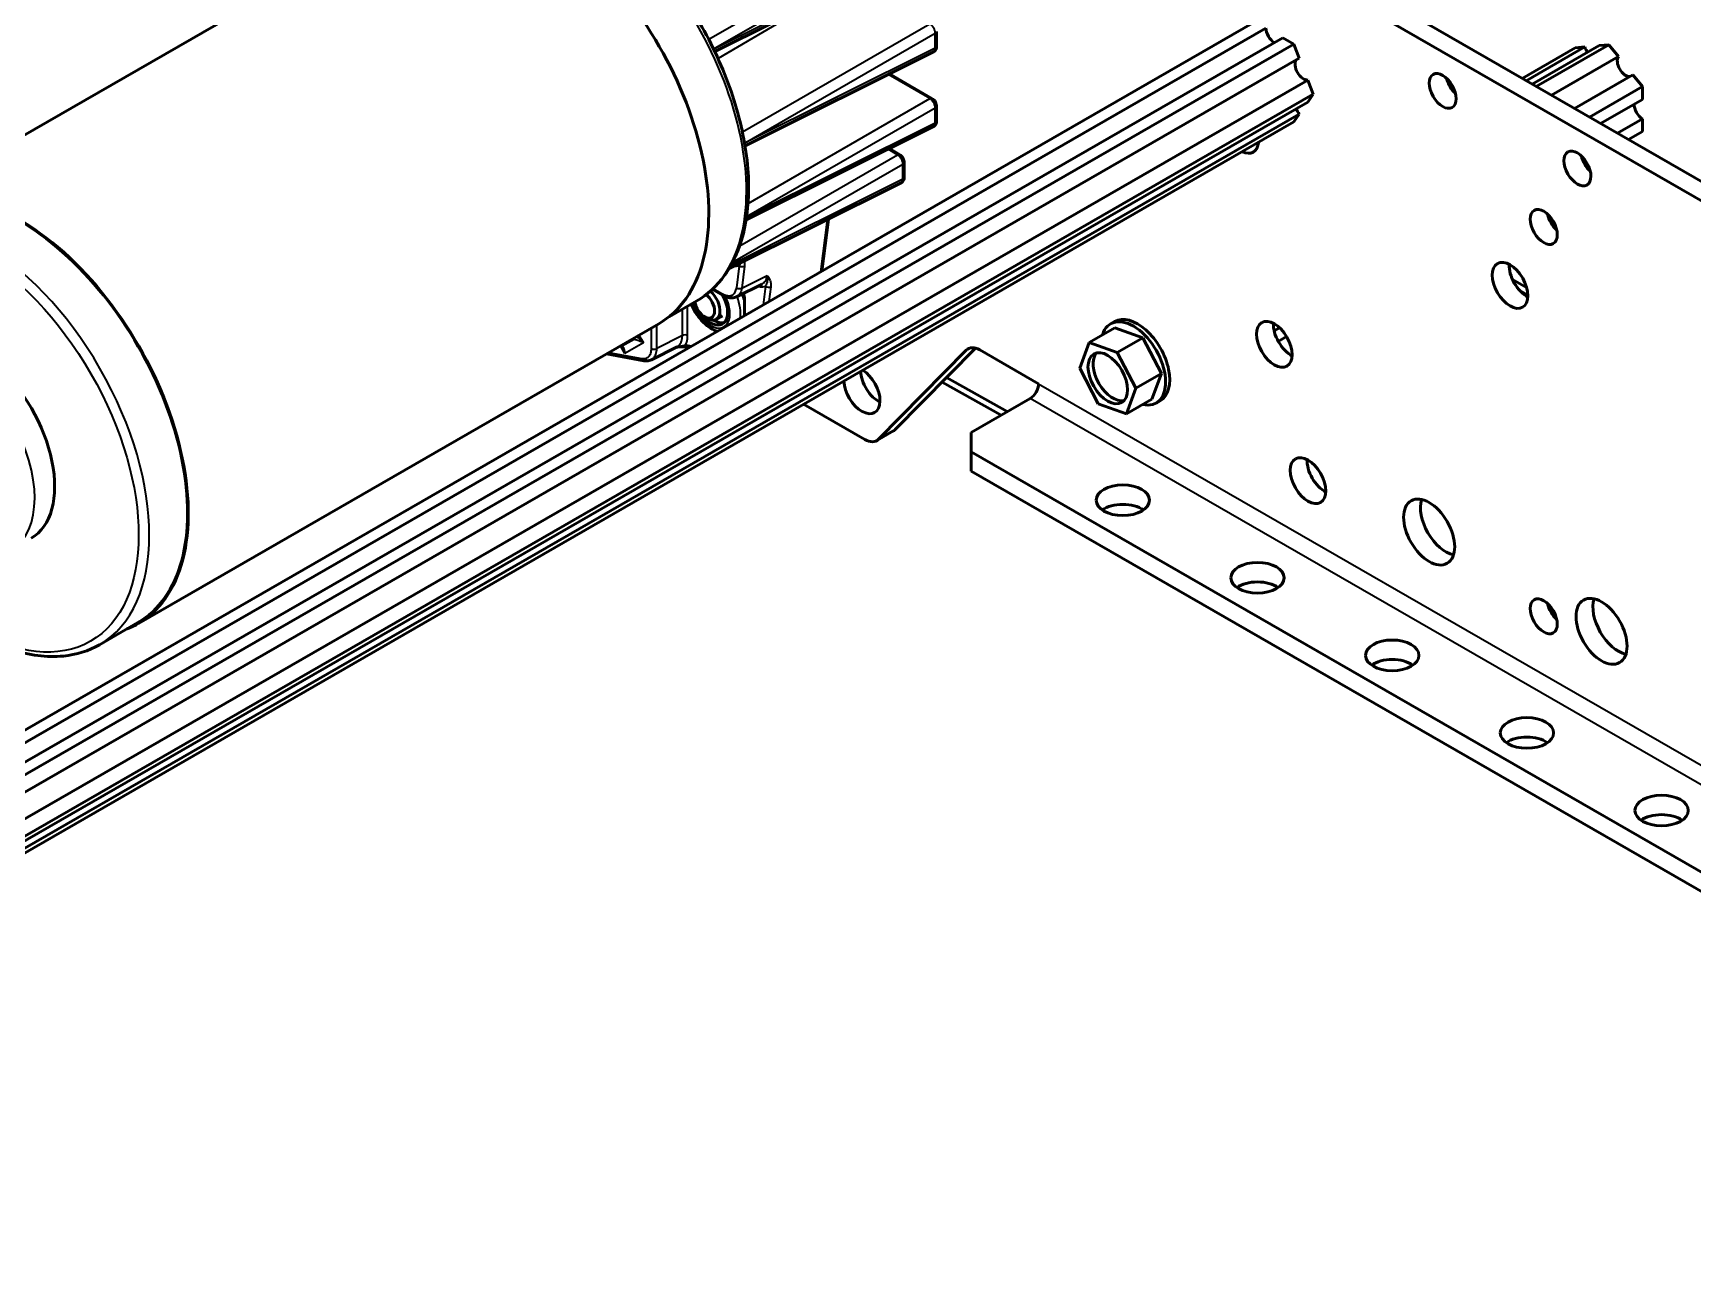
# Model space of a CAD drawing. Header units: inches. Extents: x 7.8 to 84, y 3.4 to 72.4.
# Drawn here: x 67.28 to 75.99, y 48.45 to 54.92 of the extents above; entities that cross this region are included whole.
import ezdxf

# ---------------------------------------------------------------- set-up
doc = ezdxf.new("R2010")
doc.units = ezdxf.units.IN
doc.header["$MEASUREMENT"] = 0
doc.layers.add('Visible (ANSI)', color=7, linetype='Continuous', lineweight=50)
doc.layers.add('Visible Narrow (ANSI)', color=7, linetype='Continuous', lineweight=35)

msp = doc.modelspace()

# ---------------------------------------------------------------- linework, layer by layer
at = {"layer": 'Visible (ANSI)'}
for p, q in [((81.3968, 51.0519), (58.9461, 63.9803)), ((81.3084, 51.001), (58.8577, 63.9294)), ((69.3065, 55.5757), (66.5742, 54.0023)), ((70.8576, 54.8215), (71.8365, 55.309)), ((73.6933, 54.9774), (62.9113, 48.7685)), ((73.7512, 54.9441), (62.9692, 48.7351)), ((73.8396, 54.8932), (63.0576, 48.6842)), ((72.0218, 54.9255), (72.0218, 54.8462)), ((73.8396, 54.8932), (73.8974, 54.8599)), ((73.8974, 54.8599), (63.1154, 48.6509)), ((71.0166, 54.3261), (72.0062, 54.8189)), ((73.8974, 54.8599), (73.9264, 54.7853)), ((75.0963, 54.6801), (75.3745, 54.8403)), ((75.1174, 54.6679), (75.4246, 54.8449)), ((75.1495, 54.6494), (75.5012, 54.8519)), ((75.1706, 54.6373), (75.5513, 54.8565)), ((75.4246, 54.8449), (75.3745, 54.8403)), ((75.5513, 54.8565), (75.5012, 54.8519)), ((75.6014, 54.7942), (75.5513, 54.8565)), ((73.9264, 54.7853), (63.1947, 48.6053)), ((75.2498, 54.5917), (75.6014, 54.7942)), ((73.9706, 54.6713), (63.3157, 48.5356)), ((71.7744, 54.7035), (71.9977, 54.5749)), ((73.9706, 54.6713), (73.9995, 54.5967)), ((75.3707, 54.522), (75.678, 54.699)), ((75.4498, 54.4765), (75.7281, 54.6367)), ((75.7281, 54.6367), (75.678, 54.699)), ((75.7281, 54.5698), (75.7281, 54.6367)), ((73.9995, 54.5967), (63.3949, 48.49)), ((73.9706, 54.5554), (63.4163, 48.4776)), ((73.9995, 54.5967), (73.9706, 54.5554)), ((75.5079, 54.443), (75.7281, 54.5698)), ((73.9264, 54.4924), (63.449, 48.4588)), ((72.0218, 54.5331), (72.0218, 54.4538)), ((73.9264, 54.4924), (73.8974, 54.4511)), ((75.5967, 54.3919), (75.7281, 54.4676)), ((75.7281, 54.4007), (75.7281, 54.4676)), ((73.8974, 54.4511), (63.4703, 48.4465)), ((71.0224, 53.9366), (72.0062, 54.4265)), ((75.6548, 54.3585), (75.7281, 54.4007)), ((71.7744, 54.3111), (71.8279, 54.2802)), ((71.8521, 54.2384), (71.8521, 54.1591)), ((75.4259, 54.2267), (75.4377, 54.2335)), ((70.9329, 53.6818), (71.8365, 54.1318)), ((71.4204, 53.6685), (71.4546, 53.9416)), ((71.1061, 53.6004), (70.9721, 53.5331)), ((75.0453, 53.6246), (75.1196, 53.5827)), ((70.7628, 53.5122), (70.6177, 53.4286)), ((70.9026, 53.5398), (70.845, 53.5729)), ((70.9958, 53.5621), (70.9958, 53.5621)), ((71.0133, 53.4341), (71.0133, 53.5298)), ((75.0853, 53.5649), (75.1261, 53.5418)), ((70.8044, 53.4285), (70.8185, 53.4203)), ((70.8657, 53.4155), (70.8976, 53.4339)), ((70.564, 53.3919), (67.8318, 51.8185)), ((70.715, 53.3201), (70.715, 53.3201)), ((72.9575, 53.3707), (72.8232, 53.2933)), ((72.9567, 53.4033), (72.9354, 53.3911)), ((73.1047, 53.318), (72.9575, 53.3707)), ((73.7945, 53.3541), (73.8231, 53.3706)), ((73.8159, 53.2995), (73.8597, 53.3247)), ((70.2891, 53.2336), (70.486, 53.1979)), ((70.5254, 53.203), (70.6598, 53.2714)), ((70.7137, 53.2688), (70.7233, 53.2671)), ((72.1779, 53.2531), (71.7171, 52.7852)), ((72.2266, 53.2637), (71.8055, 52.8361)), ((72.5579, 53.0764), (72.2494, 53.2541)), ((72.8232, 53.2933), (72.7736, 53.1583)), ((72.9704, 53.2407), (72.8232, 53.2933)), ((73.1047, 53.318), (72.9704, 53.2407)), ((73.0681, 53.0531), (72.9704, 53.2407)), ((73.2024, 53.1305), (73.1047, 53.318)), ((72.7736, 53.1583), (72.8713, 52.9707)), ((72.3604, 52.9116), (72.0514, 53.0858)), ((72.3931, 52.9304), (72.075, 53.1097)), ((73.2024, 53.1305), (73.0681, 53.0531)), ((73.1529, 52.9955), (73.2024, 53.1305)), ((72.5137, 52.9999), (72.2044, 52.8217)), ((72.8713, 52.9707), (73.0186, 52.9181)), ((73.0186, 52.9181), (73.0681, 53.0531)), ((73.1529, 52.9955), (73.0186, 52.9181)), ((73.1962, 52.9873), (73.175, 52.9751)), ((71.3242, 52.9693), (71.6456, 52.7842)), ((71.708, 52.7781), (71.7964, 52.829)), ((72.2044, 52.7199), (72.2044, 52.8217)), ((72.2044, 52.7199), (78.2489, 49.2391)), ((72.2044, 52.6177), (72.2044, 52.7199)), ((72.2044, 52.6177), (78.1601, 49.188)), ((67.628, 51.707), (67.8293, 51.8229))]:
    msp.add_line(p, q, dxfattribs=at)
for centre, major_axis, ratio, start_param, end_param in [((69.9353, 54.4838), (0.6288, -1.0919), 0.578093, 0, 3.141593), ((73.7954, 54.9186), (0.0312, -0.0542), 0.578093, 3.928925, 5.495853), ((75.4629, 54.8484), (-0.0312, 0.0542), 0.578093, 1.310931, 1.830662), ((73.9485, 54.7283), (-0.0312, 0.0542), 0.578093, 0.259866, 2.881727), ((75.6397, 54.7466), (0.0312, -0.0542), 0.578093, 3.405326, 6.019452), ((74.7676, 54.6649), (-0.0499, 0.0867), 0.578093, 1.08047, 2.061123), ((75.7281, 54.5187), (-0.0312, 0.0542), 0.578093, 0.783464, 2.358128), ((73.9485, 54.5239), (0.0312, -0.0542), 0.578093, 4.448656, 4.976122), ((73.6186, 54.4073), (0.0659, -0.1144), 0.578093, 5.585796, 6.980574), ((67.203, 52.9104), (0.6263, -1.0876), 0.578093, 0, 3.141593), ((75.4747, 54.2577), (-0.0499, 0.0867), 0.578093, 1.08047, 2.061123), ((67.203, 52.9104), (0.6288, -1.0919), 0.578093, 6.194069, 9.513895), ((75.298, 53.9508), (0.0502, -0.0871), 0.578093, 4.212822, 5.211956), ((75.1212, 53.6438), (-0.0659, 0.1144), 0.578093, 0.731945, 2.409648), ((70.833, 53.5047), (0.0654, -0.1135), 0.578093, 4.389936, 7.84782), ((70.8046, 53.4889), (0.0369, -0.0641), 0.578093, 4.124203, 8.506271), ((70.8188, 53.497), (0.0469, -0.0815), 0.578093, 5.495853, 8.409824), ((70.8883, 53.5365), (0.0936, -0.1625), 0.578093, 1.12736, 1.318968), ((70.8539, 53.5167), (0.0654, -0.1135), 0.578093, 5.470536, 6.1234), ((73.0552, 53.1831), (0.1198, -0.208), 0.578093, 5.789315, 9.918648), ((73.0764, 53.1953), (0.1198, -0.208), 0.578093, 0, 3.141593), ((66.9739, 52.7785), (0.2954, -0.513), 0.578093, 0, 3.141593), ((73.8838, 53.3344), (-0.0659, 0.1144), 0.578093, 0.731945, 2.409648), ((70.3763, 53.2929), (-0.0119, -0.0161), 0.640261, 6.281411, 6.288256), ((70.7173, 53.2885), (-0.0036, -0.0197), 0.733146, 6.27722, 6.283185), ((72.2494, 53.1519), (-0.0624, 0.1083), 0.578093, 5.499721, 6.442199), ((72.9477, 53.1212), (-0.0733, 0.1272), 0.578093, 0.183717, 2.957875), ((71.6302, 53.042), (0.0669, -0.1161), 0.578093, 3.979009, 8.587362), ((71.7186, 53.0929), (0.0669, -0.1161), 0.578093, 3.979009, 5.56457), ((72.5137, 53.0509), (0.0312, 0.0542), 0.578093, 3.925057, 5.495853), ((71.734, 52.9373), (0.0624, -0.1083), 0.578093, 0, 0.159013), ((71.6456, 52.8864), (0.0624, -0.1083), 0.578093, 5.499721, 6.442199), ((74.0605, 52.6195), (-0.0659, 0.1144), 0.578093, 0.731945, 2.409648), ((74.6964, 52.3493), (-0.0946, 0.1642), 0.578093, 0.484233, 2.657359), ((72.9999, 52.3632), (0.14, 0), 0.575862, 0.686445, 2.455147), ((73.707, 51.956), (0.14, 0), 0.575862, 0.686445, 2.455147), ((75.6014, 51.8282), (-0.0946, 0.1642), 0.578093, 0.484233, 2.657359), ((75.298, 51.9069), (0.0502, -0.0871), 0.578093, 4.212822, 5.211956), ((74.4141, 51.5488), (0.14, 0), 0.575862, 0.686445, 2.455147), ((75.1212, 51.1416), (0.14, 0), 0.575862, 0.686445, 2.455147), ((75.8283, 50.7344), (0.14, 0), 0.575862, 0.686445, 2.455147)]:
    msp.add_ellipse(centre, major_axis=major_axis, ratio=ratio, start_param=start_param, end_param=end_param, dxfattribs=at)
for centre, major_axis, ratio in [((74.6792, 54.614), (-0.0499, 0.0867), 0.578093), ((75.3864, 54.2068), (-0.0499, 0.0867), 0.578093), ((75.2096, 53.8999), (-0.0502, 0.0871), 0.578093), ((75.0328, 53.5929), (-0.0659, 0.1144), 0.578093), ((73.7954, 53.2835), (-0.0659, 0.1144), 0.578093), ((72.9209, 53.1057), (0.0733, -0.1272), 0.578093), ((73.9721, 52.5686), (-0.0659, 0.1144), 0.578093), ((72.9999, 52.4654), (-0.14, 0), 0.575862), ((74.608, 52.2984), (-0.0946, 0.1642), 0.578093), ((73.707, 52.0582), (-0.14, 0), 0.575862), ((75.2096, 51.856), (-0.0502, 0.0871), 0.578093), ((75.513, 51.7773), (-0.0946, 0.1642), 0.578093), ((74.4141, 51.651), (-0.14, 0), 0.575862), ((75.1212, 51.2438), (-0.14, 0), 0.575862), ((75.8283, 50.8366), (-0.14, 0), 0.575862)]:
    msp.add_ellipse(centre, major_axis=major_axis, ratio=ratio, dxfattribs=at)
for points, knots in [([(69.5102, 55.6873), (69.5774, 55.7259), (69.6546, 55.7468), (69.8225, 55.7516), (69.9136, 55.7344), (70.1018, 55.6631), (70.199, 55.6078), (70.3879, 55.4648), (70.4796, 55.377), (70.648, 55.1785), (70.7247, 55.0679), (70.8559, 54.8347), (70.9103, 54.7122), (70.9915, 54.4672), (71.0181, 54.3448), (71.0406, 54.1119), (71.0364, 54.0015), (70.9962, 53.8042), (70.9604, 53.7172), (70.8694, 53.5906), (70.8198, 53.545), (70.7628, 53.5122)], [5.499721, 5.499721, 5.499721, 5.499721, 5.801193, 5.801193, 6.11441, 6.11441, 6.438531, 6.438531, 6.763722, 6.763722, 7.088029, 7.088029, 7.411982, 7.411982, 7.736371, 7.736371, 8.06163, 8.06163, 8.385196, 8.385196, 8.641314, 8.641314, 8.641314, 8.641314]), ([(72.0218, 54.8462), (72.0218, 54.842), (72.0211, 54.8379), (72.0183, 54.8304), (72.0161, 54.8269), (72.0113, 54.822), (72.0089, 54.8202), (72.0062, 54.8189)], [0, 0, 0, 0, 0.03349022, 0.03349022, 0.06520338, 0.06520338, 0.08913744, 0.08913744, 0.08913744, 0.08913744]), ([(71.9977, 54.5749), (72.0014, 54.5728), (72.0048, 54.57), (72.0109, 54.5634), (72.0137, 54.5596), (72.0179, 54.5517), (72.0196, 54.5474), (72.0214, 54.5399), (72.0218, 54.5365), (72.0218, 54.5331)], [0, 0, 0, 0, 0.0346198, 0.0346198, 0.0694302, 0.0694302, 0.1033448, 0.1033448, 0.1302741, 0.1302741, 0.1302741, 0.1302741]), ([(72.0218, 54.4538), (72.0218, 54.4496), (72.0211, 54.4454), (72.0183, 54.4379), (72.0161, 54.4345), (72.0113, 54.4296), (72.0089, 54.4278), (72.0062, 54.4265)], [0, 0, 0, 0, 0.03349022, 0.03349022, 0.06520338, 0.06520338, 0.08913744, 0.08913744, 0.08913744, 0.08913744]), ([(71.8279, 54.2802), (71.8317, 54.2781), (71.8351, 54.2753), (71.8412, 54.2687), (71.844, 54.2649), (71.8482, 54.257), (71.8498, 54.2527), (71.8517, 54.2452), (71.8521, 54.2418), (71.8521, 54.2384)], [0, 0, 0, 0, 0.0346198, 0.0346198, 0.0694302, 0.0694302, 0.1033448, 0.1033448, 0.1302741, 0.1302741, 0.1302741, 0.1302741]), ([(71.8521, 54.1591), (71.8521, 54.1549), (71.8514, 54.1507), (71.8486, 54.1432), (71.8464, 54.1398), (71.8416, 54.1349), (71.8392, 54.1331), (71.8365, 54.1318)], [0, 0, 0, 0, 0.03349022, 0.03349022, 0.06520338, 0.06520338, 0.08913744, 0.08913744, 0.08913744, 0.08913744]), ([(66.3755, 53.8821), (66.3083, 53.8434), (66.2516, 53.7871), (66.1631, 53.6443), (66.1322, 53.5569), (66.0994, 53.3583), (66.0985, 53.2465), (66.1274, 53.0113), (66.1573, 52.888), (66.2444, 52.6427), (66.3016, 52.5208), (66.4375, 52.2902), (66.5161, 52.1817), (66.6872, 51.9886), (66.7797, 51.9041), (66.9698, 51.7677), (67.0675, 51.716), (67.2583, 51.6517), (67.3515, 51.639), (67.5067, 51.6541), (67.571, 51.6741), (67.628, 51.707)], [0.783464, 0.783464, 0.783464, 0.783464, 1.084936, 1.084936, 1.398153, 1.398153, 1.722274, 1.722274, 2.047465, 2.047465, 2.371773, 2.371773, 2.695726, 2.695726, 3.020114, 3.020114, 3.345374, 3.345374, 3.66894, 3.66894, 3.925057, 3.925057, 3.925057, 3.925057]), ([(70.7344, 53.4958), (70.7384, 53.4857), (70.7431, 53.4757), (70.7577, 53.4485), (70.7689, 53.4318), (70.7942, 53.4017), (70.8083, 53.3882), (70.8383, 53.3662), (70.8542, 53.3576), (70.871, 53.3521)], [1.585358, 1.585358, 1.585358, 1.585358, 1.778346, 1.778346, 2.12872, 2.12872, 2.481199, 2.481199, 2.831324, 2.831324, 2.831324, 2.831324]), ([(70.9721, 53.5331), (70.965, 53.5295), (70.957, 53.5275), (70.9405, 53.5267), (70.9317, 53.5279), (70.9162, 53.5328), (70.9093, 53.5359), (70.9026, 53.5398)], [0, 0, 0, 0, 0.0814183, 0.0814183, 0.1667179, 0.1667179, 0.235531, 0.235531, 0.235531, 0.235531]), ([(71.0133, 53.5298), (71.0133, 53.531), (71.0131, 53.5325), (71.0125, 53.5357), (71.012, 53.5375), (71.0107, 53.5412), (71.0098, 53.5432), (71.0078, 53.5468), (71.0067, 53.5484), (71.0056, 53.5499)], [0, 0, 0, 0, 0.01417608, 0.01417608, 0.02932843, 0.02932843, 0.04592234, 0.04592234, 0.06055263, 0.06055263, 0.06055263, 0.06055263]), ([(70.7133, 53.2689), (70.712, 53.2691), (70.7106, 53.2694), (70.7086, 53.2696), (70.7081, 53.2697), (70.7074, 53.2697), (70.7072, 53.2698), (70.7068, 53.2698), (70.7065, 53.2698), (70.7054, 53.2699), (70.7045, 53.27), (70.7009, 53.2703), (70.6981, 53.2704), (70.6873, 53.2706), (70.6788, 53.2703), (70.665, 53.2696), (70.6598, 53.2692), (70.6546, 53.2688)], [0.0012141, 0.0012141, 0.0012141, 0.0012141, 0.0193697, 0.0193697, 0.0248305, 0.0248305, 0.026878, 0.026878, 0.0299494, 0.0299494, 0.039166, 0.039166, 0.066864, 0.066864, 0.1399929, 0.1399929, 0.1829365, 0.1829365, 0.1829365, 0.1829365]), ([(70.5254, 53.203), (70.5182, 53.1994), (70.5102, 53.1973), (70.4967, 53.1966), (70.4913, 53.197), (70.486, 53.1979)], [0, 0, 0, 0, 0.0822928, 0.0822928, 0.1355581, 0.1355581, 0.1355581, 0.1355581])]:
    msp.add_open_spline(points, degree=3, knots=knots, dxfattribs=at)
for points in [[(72.0062, 54.8189), (72.0062, 54.8189), (72.0062, 54.8189), (72.0062, 54.8189)], [(72.0062, 54.4265), (72.0062, 54.4265), (72.0062, 54.4265), (72.0062, 54.4265)], [(71.8365, 54.1318), (71.8365, 54.1318), (71.8365, 54.1318), (71.8365, 54.1318)], [(70.9721, 53.5331), (70.9721, 53.5331), (70.9721, 53.5331), (70.9721, 53.5331)], [(70.3644, 53.2769), (70.3643, 53.2769), (70.3643, 53.2769), (70.3643, 53.2769)], [(70.3724, 53.2674), (70.37, 53.2715), (70.3676, 53.2745), (70.3644, 53.2768)], [(70.3724, 53.2674), (70.3724, 53.2674), (70.3725, 53.2673), (70.3725, 53.2673)], [(70.5254, 53.203), (70.5254, 53.203), (70.5254, 53.203), (70.5254, 53.203)]]:
    msp.add_open_spline(points, degree=3, dxfattribs=at)
at = {"layer": 'Visible Narrow (ANSI)'}
for p, q in [((70.826, 54.8851), (71.8175, 55.4562)), ((70.8514, 54.8345), (71.8457, 55.4073)), ((71.8457, 55.3279), (70.8521, 54.8331)), ((71.391, 55.0872), (70.8748, 54.7844)), ((71.0028, 54.3991), (71.9872, 54.9661)), ((71.0142, 54.3404), (72.0154, 54.9171)), ((72.0154, 54.8378), (72.0154, 54.9171)), ((72.0154, 54.8378), (71.0144, 54.3392)), ((71.9872, 54.5737), (71.7676, 54.7001)), ((71.0326, 54.0238), (71.9872, 54.5737)), ((71.0252, 53.9543), (72.0154, 54.5247)), ((72.0154, 54.4453), (72.0154, 54.5247)), ((72.0154, 54.4453), (71.0248, 53.952)), ((70.9887, 53.8016), (71.8175, 54.279)), ((71.8175, 54.279), (71.7676, 54.3077)), ((70.9516, 53.7149), (71.8457, 54.23)), ((71.8457, 54.1506), (71.8457, 54.23)), ((71.8457, 54.1506), (70.9445, 53.7018)), ((71.4147, 53.6652), (71.4489, 53.9388)), ((70.9864, 53.6964), (70.9719, 53.5809)), ((71.0141, 53.694), (70.9996, 53.5785)), ((70.9996, 53.5785), (71.1332, 53.6457)), ((71.1245, 53.5886), (71.1123, 53.4911)), ((71.1521, 53.5863), (71.1424, 53.5084)), ((70.8495, 53.5771), (70.8984, 53.5489)), ((70.9965, 53.5643), (70.9965, 53.5643)), ((71.0162, 53.4358), (71.0162, 53.5257)), ((70.6876, 53.3298), (70.6876, 53.4688)), ((70.7154, 53.3295), (70.7154, 53.4848)), ((70.4598, 53.3319), (70.4828, 53.292)), ((70.5256, 53.2617), (70.5256, 53.3698)), ((70.5534, 53.2615), (70.5534, 53.3858)), ((70.6876, 53.3298), (70.5534, 53.2615)), ((70.8496, 53.361), (70.8609, 53.347)), ((70.3018, 53.2409), (70.4754, 53.2095)), ((70.3863, 53.236), (70.3631, 53.2762)), ((70.3723, 53.2753), (70.4338, 53.3111)), ((70.4828, 53.292), (70.3863, 53.236)), ((70.736, 53.2744), (70.7031, 53.2804)), ((72.1977, 53.2645), (72.1779, 53.2531)), ((72.5579, 53.0764), (76.5686, 50.7668)), ((78.494, 49.5561), (72.5137, 52.9999)), ((71.8055, 52.8361), (71.7171, 52.7852))]:
    msp.add_line(p, q, dxfattribs=at)
for centre, major_axis, ratio, start_param, end_param in [((70.1365, 54.5997), (0.6263, -1.0876), 0.578093, 0, 3.141593), ((72.0018, 54.9255), (0.02, 0), 0.575862, 5.462881, 6.283197), ((72.0018, 54.8462), (0.02, 0), 0.575862, 5.462881, 6.283185), ((71.9877, 54.5576), (0.01, 0.0173), 0.578093, 6.283173, 7.101556), ((72.0018, 54.5331), (0.02, 0), 0.575862, 5.462881, 6.283197), ((72.0018, 54.4538), (0.02, 0), 0.575862, 5.462881, 6.283185), ((71.818, 54.2629), (0.01, 0.0173), 0.578093, 6.283173, 7.101556), ((71.8321, 54.2384), (0.02, 0), 0.575862, 5.462881, 6.283197), ((71.8321, 54.1591), (0.02, 0), 0.575862, 5.462881, 6.283185), ((67.0017, 52.7945), (-0.6263, 1.0876), 0.578093, 3.141593, 6.283185), ((71.0005, 53.7045), (-0.0198, 0.0025), 0.648073, 0.861887, 2.397776), ((70.9861, 53.589), (0.0198, -0.0025), 0.648073, 4.003479, 5.539369), ((71.1386, 53.5968), (-0.0198, 0.0025), 0.648073, 0.861887, 2.397776), ((70.833, 53.5047), (0.0739, -0.1284), 0.578093, 4.428392, 7.749242), ((70.9125, 53.5571), (-0.01, -0.0173), 0.578093, 5.495853, 6.283187), ((70.8609, 53.5207), (0.0936, -0.1625), 0.578093, 1.329226, 1.329238), ((70.8609, 53.5207), (0.0936, -0.1625), 0.578093, 0.633339, 1.328772), ((71.0233, 53.5298), (-0.01, 0), 0.575862, 6.283184, 7.068583), ((66.8692, 52.7182), (-0.2954, 0.513), 0.578093, 3.141593, 6.283185), ((70.7012, 53.3214), (-0.02, 0), 0.575862, 3.926991, 5.462881), ((70.8679, 53.351), (-0.00779, -0.00626), 0.212207, 4.609807, 5.650185), ((70.3763, 53.2929), (-0.0119, -0.0161), 0.640261, 0.00507, 0.60136), ((70.338, 53.2776), (0.0455, -0.0182), 0.291264, 0.840314, 0.988911), ((70.4251, 53.3282), (0.0479, -0.0168), 0.272185, 4.847829, 4.990214), ((70.4378, 53.3286), (-0.0051, -0.0193), 0.074953, 0.450951, 1.036294), ((70.5397, 53.2699), (0.02, 0), 0.575862, 3.926991, 5.462881), ((70.7173, 53.2885), (-0.0036, -0.0197), 0.733146, 5.267109, 6.27722), ((70.4895, 53.2176), (-0.0036, -0.0197), 0.733146, 5.267109, 6.283187)]:
    msp.add_ellipse(centre, major_axis=major_axis, ratio=ratio, start_param=start_param, end_param=end_param, dxfattribs=at)
msp.add_ellipse((66.9739, 52.7785), major_axis=(0.6066, -1.0534), ratio=0.578093, dxfattribs=at)
for points, knots in [([(72.0154, 54.9171), (72.0154, 54.9214), (72.0146, 54.926), (72.0131, 54.9308), (72.0117, 54.9355), (72.0096, 54.9403), (72.007, 54.9449), (72.0043, 54.9494), (72.0012, 54.9536), (71.9978, 54.9573), (71.9945, 54.9609), (71.9908, 54.9639), (71.9872, 54.9661)], [0, 0, 0, 0, 0.250012, 0.250012, 0.250012, 0.5, 0.5, 0.5, 0.749988, 0.749988, 0.749988, 1, 1, 1, 1]), ([(72.0062, 54.8189), (72.0065, 54.819), (72.0067, 54.8192), (72.007, 54.8193), (72.0096, 54.8208), (72.0117, 54.8232), (72.0131, 54.8264), (72.0146, 54.8296), (72.0154, 54.8334), (72.0154, 54.8378)], [0.4767356, 0.4767356, 0.4767356, 0.4767356, 0.5, 0.5, 0.5, 0.7499876, 0.7499876, 0.7499876, 1, 1, 1, 1]), ([(72.0154, 54.5247), (72.0154, 54.5289), (72.0146, 54.5336), (72.0131, 54.5384), (72.0117, 54.5431), (72.0096, 54.5479), (72.007, 54.5525), (72.0043, 54.557), (72.0012, 54.5612), (71.9978, 54.5648), (71.9945, 54.5685), (71.9908, 54.5715), (71.9872, 54.5737)], [0, 0, 0, 0, 0.250012, 0.250012, 0.250012, 0.5, 0.5, 0.5, 0.749988, 0.749988, 0.749988, 1, 1, 1, 1]), ([(72.0062, 54.4265), (72.0065, 54.4266), (72.0067, 54.4267), (72.007, 54.4269), (72.0096, 54.4284), (72.0117, 54.4308), (72.0131, 54.434), (72.0146, 54.4371), (72.0154, 54.441), (72.0154, 54.4453)], [0.4767356, 0.4767356, 0.4767356, 0.4767356, 0.5, 0.5, 0.5, 0.7499876, 0.7499876, 0.7499876, 1, 1, 1, 1]), ([(71.8457, 54.23), (71.8457, 54.2342), (71.8449, 54.2389), (71.8434, 54.2437), (71.842, 54.2484), (71.8399, 54.2532), (71.8373, 54.2578), (71.8346, 54.2623), (71.8315, 54.2665), (71.8281, 54.2702), (71.8248, 54.2738), (71.8211, 54.2768), (71.8175, 54.279)], [0, 0, 0, 0, 0.250012, 0.250012, 0.250012, 0.5, 0.5, 0.5, 0.749988, 0.749988, 0.749988, 1, 1, 1, 1]), ([(71.8365, 54.1318), (71.8368, 54.1319), (71.837, 54.132), (71.8373, 54.1322), (71.8399, 54.1337), (71.842, 54.1361), (71.8434, 54.1393), (71.8449, 54.1424), (71.8457, 54.1463), (71.8457, 54.1506)], [0.4767356, 0.4767356, 0.4767356, 0.4767356, 0.5, 0.5, 0.5, 0.7499876, 0.7499876, 0.7499876, 1, 1, 1, 1]), ([(70.9864, 53.6964), (70.9824, 53.6949), (70.9782, 53.6939), (70.9738, 53.6934), (70.9716, 53.6931), (70.9694, 53.693), (70.9671, 53.693), (70.9638, 53.693), (70.9603, 53.6932), (70.9569, 53.6937)], [0, 0, 0, 0, 0.3341576, 0.3341576, 0.3341576, 0.5, 0.5, 0.5, 0.7406638, 0.7406638, 0.7406638, 0.7406638]), ([(70.8984, 53.5489), (70.9065, 53.5443), (70.9144, 53.5412), (70.9221, 53.5398), (70.9226, 53.5397), (70.9231, 53.5396), (70.9237, 53.5395), (70.9239, 53.5395), (70.9242, 53.5394), (70.9245, 53.5394), (70.9329, 53.5382), (70.9405, 53.5391), (70.9472, 53.542), (70.9538, 53.5449), (70.9592, 53.5495), (70.9633, 53.5558), (70.9635, 53.556), (70.9636, 53.5562), (70.9638, 53.5565), (70.9639, 53.5567), (70.964, 53.5569), (70.9642, 53.5571), (70.9682, 53.5637), (70.9708, 53.5716), (70.9719, 53.5809)], [0, 0, 0, 0, 0.234375, 0.234375, 0.234375, 0.25, 0.25, 0.25, 0.25797, 0.25797, 0.25797, 0.5, 0.5, 0.5, 0.734375, 0.734375, 0.734375, 0.741917, 0.741917, 0.741917, 0.75, 0.75, 0.75, 1, 1, 1, 1]), ([(71.0829, 53.5888), (71.0872, 53.5875), (71.0914, 53.5865), (71.0956, 53.5859), (71.106, 53.5845), (71.1158, 53.5854), (71.1245, 53.5886)], [0.3360769, 0.3360769, 0.3360769, 0.3360769, 0.5243509, 0.5243509, 0.5243509, 1, 1, 1, 1]), ([(71.1061, 53.6004), (71.1128, 53.6038), (71.1187, 53.6091), (71.1233, 53.6161), (71.1235, 53.6164), (71.1237, 53.6167), (71.1239, 53.6171), (71.1286, 53.6247), (71.1319, 53.6344), (71.1332, 53.6457)], [0.5235363, 0.5235363, 0.5235363, 0.5235363, 0.75, 0.75, 0.75, 0.7601518, 0.7601518, 0.7601518, 1, 1, 1, 1]), ([(71.1332, 53.6457), (71.1349, 53.6338), (71.1349, 53.6233), (71.1334, 53.6141), (71.1319, 53.6049), (71.1289, 53.5968), (71.1245, 53.5886)], [0, 0, 0, 0, 0.5, 0.5, 0.5, 1, 1, 1, 1]), ([(71.1332, 53.6457), (71.1344, 53.644), (71.1354, 53.6425), (71.1363, 53.6411), (71.1365, 53.6409), (71.1366, 53.6407), (71.1367, 53.6405), (71.1371, 53.64), (71.1374, 53.6394), (71.1378, 53.6389), (71.139, 53.637), (71.1401, 53.6353), (71.141, 53.6338), (71.1413, 53.6334), (71.1417, 53.6327), (71.142, 53.6321), (71.1443, 53.6282), (71.1461, 53.6245), (71.1476, 53.6209), (71.1477, 53.6207), (71.1477, 53.6206), (71.1478, 53.6205), (71.1522, 53.6095), (71.1536, 53.5981), (71.1521, 53.5863)], [0, 0, 0, 0, 0.082031, 0.082031, 0.082031, 0.09375, 0.09375, 0.09375, 0.125, 0.125, 0.125, 0.246094, 0.246094, 0.246094, 0.279098, 0.279098, 0.279098, 0.492188, 0.492188, 0.492188, 0.5, 0.5, 0.5, 1, 1, 1, 1]), ([(70.9996, 53.5785), (70.9981, 53.5669), (70.9946, 53.5571), (70.9897, 53.5493), (70.9896, 53.5492), (70.9895, 53.549), (70.9894, 53.5488), (70.9847, 53.5417), (70.9789, 53.5365), (70.9721, 53.5331)], [0, 0, 0, 0, 0.2443464, 0.2443464, 0.2443464, 0.25, 0.25, 0.25, 0.4764637, 0.4764637, 0.4764637, 0.4764637]), ([(71.0162, 53.5257), (71.0162, 53.53), (71.0152, 53.5348), (71.0118, 53.5435), (71.0098, 53.5473), (71.0073, 53.5508)], [0, 0, 0, 0, 0.5, 0.5, 0.9099102, 0.9099102, 0.9099102, 0.9099102]), ([(70.4828, 53.292), (70.4764, 53.2993), (70.4695, 53.306), (70.4574, 53.3167), (70.4522, 53.3208), (70.4471, 53.3246)], [0, 0, 0, 0, 0.5, 0.5, 0.8374249, 0.8374249, 0.8374249, 0.8374249]), ([(70.6598, 53.2714), (70.6641, 53.2736), (70.6679, 53.2765), (70.6764, 53.2853), (70.6805, 53.2922), (70.6861, 53.309), (70.6876, 53.3189), (70.6876, 53.3298)], [0.3383375, 0.3383375, 0.3383375, 0.3383375, 0.5, 0.5, 0.75, 0.75, 1, 1, 1, 1]), ([(70.7031, 53.2804), (70.7061, 53.285), (70.7085, 53.2902), (70.7104, 53.296), (70.7137, 53.3058), (70.7154, 53.3172), (70.7154, 53.3295)], [0, 0, 0, 0, 0.368204, 0.368204, 0.368204, 1, 1, 1, 1]), ([(70.3725, 53.2673), (70.3735, 53.2655), (70.3745, 53.2638), (70.3796, 53.2538), (70.3832, 53.2452), (70.3863, 53.236)], [0.3902239, 0.3902239, 0.3902239, 0.3902239, 0.5, 0.5, 1, 1, 1, 1]), ([(70.4338, 53.3111), (70.4427, 53.3091), (70.4517, 53.3064), (70.4683, 53.3), (70.4759, 53.2963), (70.4828, 53.292)], [0, 0, 0, 0, 0.5, 0.5, 1, 1, 1, 1]), ([(70.4754, 53.2095), (70.4816, 53.2084), (70.4875, 53.2083), (70.4929, 53.2095), (70.4937, 53.2096), (70.4944, 53.2098), (70.4952, 53.21), (70.4954, 53.2101), (70.4955, 53.2101), (70.4957, 53.2101), (70.5019, 53.2119), (70.5073, 53.2151), (70.5118, 53.2198), (70.5158, 53.224), (70.519, 53.2292), (70.5213, 53.2354), (70.5215, 53.2361), (70.5218, 53.2369), (70.5221, 53.2376), (70.5221, 53.2378), (70.5222, 53.2379), (70.5222, 53.2381), (70.5245, 53.2451), (70.5256, 53.253), (70.5256, 53.2617)], [0, 0, 0, 0, 0.21875, 0.21875, 0.21875, 0.25, 0.25, 0.25, 0.255974, 0.255974, 0.255974, 0.5, 0.5, 0.5, 0.71875, 0.71875, 0.71875, 0.743834, 0.743834, 0.743834, 0.75, 0.75, 0.75, 1, 1, 1, 1]), ([(70.5254, 53.203), (70.5296, 53.2051), (70.5334, 53.208), (70.5421, 53.217), (70.5463, 53.2242), (70.5519, 53.2411), (70.5533, 53.2509), (70.5534, 53.2615)], [0.3419778, 0.3419778, 0.3419778, 0.3419778, 0.5, 0.5, 0.75, 0.75, 1, 1, 1, 1]), ([(70.7031, 53.2804), (70.6949, 53.278), (70.6837, 53.2744), (70.6709, 53.2716), (70.6658, 53.2706), (70.6605, 53.2696), (70.6549, 53.2689)], [0, 0, 0, 0, 0.5, 0.5, 0.5, 0.6962348, 0.6962348, 0.6962348, 0.6962348])]:
    msp.add_open_spline(points, degree=3, knots=knots, dxfattribs=at)
for points in [[(70.9929, 53.7117), (70.9913, 53.7064), (70.9891, 53.7014), (70.9864, 53.6964)], [(71.012, 53.7212), (71.0145, 53.7124), (71.0152, 53.7033), (71.0141, 53.694)], [(70.8609, 53.347), (70.861, 53.3468), (70.8611, 53.3467), (70.8612, 53.3465)]]:
    msp.add_open_spline(points, degree=3, dxfattribs=at)
msp.add_rational_spline([(70.3863, 53.236), (70.386, 53.2442), (70.3849, 53.2516), (70.3805, 53.2651), (70.3772, 53.2711), (70.3723, 53.2753)], [1, 0.999999999915, 0.99999998838, 0.999999942435, 0.999999907544, 0.999999865893], degree=3, knots=[0, 0, 0, 0, 0.5, 0.5, 1, 1, 1, 1], dxfattribs=at)

doc.saveas('drawing.dxf')
